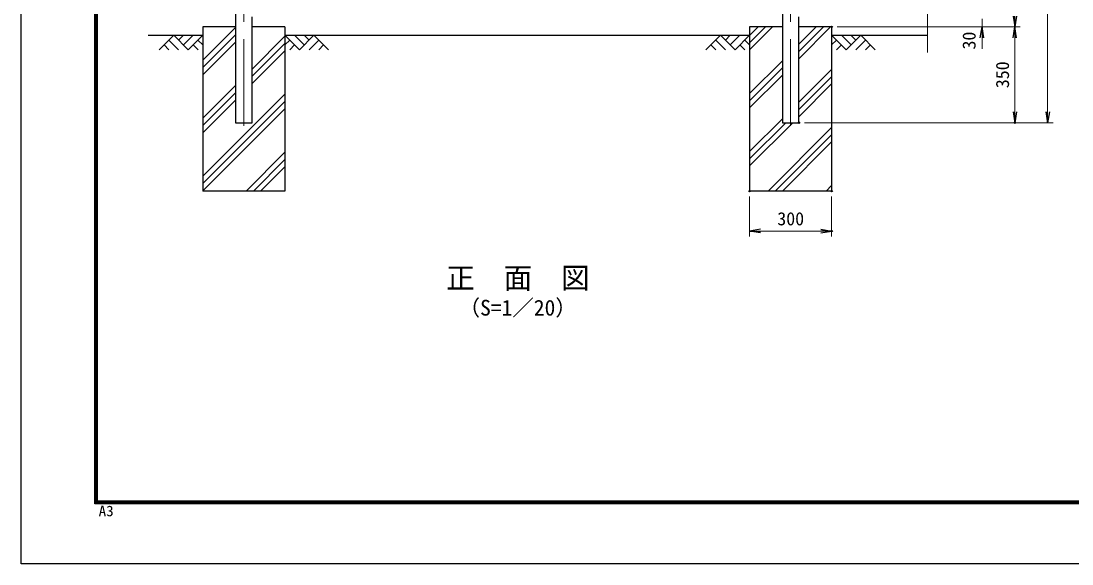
# Model space of a CAD drawing. Units: millimetres, scale not verified. Extents: x -4200 to 4200, y -2970 to 2970.
# Drawn here: x -4200 to -356, y -2970 to -984 of the extents above; entities that cross this region are included whole.
import ezdxf
from ezdxf.enums import TextEntityAlignment as Align

# ---------------------------------------------------------------- set-up
doc = ezdxf.new("R2010")
doc.units = ezdxf.units.MM
doc.header["$LTSCALE"] = 10
doc.header["$PDMODE"] = 32
doc.header["$PDSIZE"] = 5
doc.linetypes.add('USER1', pattern=[50.8, 31.75, -6.35, 6.35, -6.35])
for name, color, linetype, lineweight in [('0-0_D-TTL-TXT', 7, 'Continuous', 25), ('0-3_D-STR1', 1, 'Continuous', 25), ('0-4_D-BMK', 2, 'USER1', 13), ('0-5_D-STR-DIM', 7, 'Continuous', 13), ('0-9_D-DCR-HCH', 7, 'Continuous', 13), ('0-A_D-BGD', 7, 'Continuous', 25), ('0-B_D-STR4', 7, 'Continuous', 25), ('0-E_D-TTL', 7, 'Continuous', 25)]:
    doc.layers.add(name, color=color, linetype=linetype, lineweight=lineweight)
doc.layers.add('0-6_0', color=7, linetype='Continuous')
doc.layers.add('0-7_Defpoints', color=7, linetype='Continuous')
doc.styles.add('ＭＳ ゴシック', font='')
doc.styles.get('ＭＳ ゴシック').set_extended_font_data('MS Gothic')

# ---------------------------------------------------------------- blocks, each defined once
blk = doc.blocks.new('_Open')
at = {"layer": '0-6_0'}
blk.add_line((-10, 1.667), (0, 0), dxfattribs=at)
blk.add_lwpolyline([(-10, -1.667), (0, 0), (-10, 0)], dxfattribs=at)

msp = doc.modelspace()

# ---------------------------------------------------------------- linework, layer by layer
at = {"layer": '0-3_D-STR1'}
for p, q in [((-3415.22, -534.27), (-3415.22, -1356.02)), ((-1415.22, -533.77), (-1415.22, -1356.02)), ((-3354.72, -1356.02), (-3354.72, -969.41)), ((-1354.72, -1356.02), (-1354.72, -969.41)), ((-3415.22, -1356.02), (-3354.72, -1356.02)), ((-1415.22, -1356.02), (-1354.72, -1356.02))]:
    msp.add_line(p, q, dxfattribs=at)
at = {"layer": '0-4_D-BMK'}
for p, q in [((-3384.97, -1368.02), (-3384.97, 2008.98)), ((-1384.97, -1368.02), (-1384.97, 2008.98))]:
    msp.add_line(p, q, dxfattribs=at)
at = {"layer": '0-5_D-STR-DIM'}
for p, q in [((-444.97, -1316.02), (-444.97, 1956.98)), ((-884.97, -1099.02), (-884.97, -266.67)), ((-684.97, -1006.02), (-684.97, -976.02)), ((-1214.97, -1006.02), (-544.97, -1006.02)), ((-1214.97, -1006.02), (-544.97, -1006.02)), ((-1214.97, -1006.02), (-664.97, -1006.02)), ((-684.97, -1046.02), (-684.97, -1086.02)), ((-564.97, -1046.02), (-564.97, -1316.02)), ((-1334.72, -1356.02), (-544.97, -1356.02)), ((-1334.72, -1356.02), (-424.97, -1356.02)), ((-1534.97, -1626.02), (-1534.97, -1772.66)), ((-1234.97, -1626.02), (-1234.97, -1772.66)), ((-1494.97, -1752.66), (-1274.97, -1752.66))]:
    msp.add_line(p, q, dxfattribs=at)
at = {"layer": '0-7_Defpoints'}
for p in [(-1234.97, -1006.02), (-1354.72, -1356.02), (-564.97, -1356.02), (-1534.97, -1606.02), (-1234.97, -1606.02), (-1234.97, -1752.66)]:
    msp.add_point(p, dxfattribs=at)
at = {"layer": '0-9_D-DCR-HCH'}
for p, q in [((-3641.4, -1036.02), (-3694.61, -1089.23)), ((-3641.4, -1036.02), (-3588.19, -1089.23)), ((-3623.66, -1053.76), (-3605.92, -1036.02)), ((-3605.92, -1071.5), (-3570.45, -1036.02)), ((-3588.19, -1089.23), (-3534.97, -1036.02)), ((-3534.97, -1127.9), (-3415.22, -1008.15)), ((-3534.97, -1154.41), (-3415.22, -1034.66)), ((-3181.76, -1089.23), (-3234.97, -1036.02)), ((-3164.03, -1071.5), (-3199.5, -1036.02)), ((-3128.55, -1036.02), (-3181.76, -1089.23)), ((-3146.2, -1053.85), (-3164.03, -1036.02)), ((-3128.55, -1036.02), (-3075.34, -1089.23)), ((-1641.4, -1036.02), (-1694.61, -1089.23)), ((-1641.4, -1036.02), (-1588.19, -1089.23)), ((-1623.66, -1053.76), (-1605.92, -1036.02)), ((-1605.92, -1071.5), (-1570.45, -1036.02)), ((-1588.19, -1089.23), (-1534.97, -1036.02)), ((-1534.97, -1090.12), (-1450.88, -1006.02)), ((-1534.97, -1063.6), (-1477.39, -1006.02)), ((-1534.97, -1037.08), (-1503.91, -1006.02)), ((-1354.72, -1122), (-1238.75, -1006.02)), ((-1354.72, -1095.48), (-1265.26, -1006.02)), ((-1354.72, -1068.97), (-1291.78, -1006.02)), ((-1181.76, -1089.23), (-1234.97, -1036.02)), ((-1164.03, -1071.5), (-1199.5, -1036.02)), ((-1128.55, -1036.02), (-1181.76, -1089.23)), ((-1146.38, -1053.85), (-1164.21, -1036.02)), ((-1128.55, -1036.02), (-1075.34, -1089.23)), ((-3676.87, -1071.5), (-3659.05, -1089.23)), ((-3659.14, -1053.76), (-3623.5, -1089.23)), ((-3570.45, -1071.5), (-3552.63, -1089.23)), ((-3552.71, -1053.76), (-3534.97, -1071.41)), ((-3534.97, -1180.93), (-3415.22, -1061.18)), ((-3354.72, -1159.78), (-3234.97, -1040.03)), ((-3354.72, -1186.29), (-3234.97, -1066.54)), ((-3217.24, -1053.76), (-3234.97, -1071.41)), ((-3199.5, -1071.5), (-3217.32, -1089.23)), ((-3110.81, -1053.76), (-3146.45, -1089.23)), ((-3093.08, -1071.5), (-3110.89, -1089.23)), ((-1676.87, -1071.5), (-1659.05, -1089.23)), ((-1659.14, -1053.76), (-1623.5, -1089.23)), ((-1570.45, -1071.5), (-1552.63, -1089.23)), ((-1552.71, -1053.76), (-1534.97, -1071.41)), ((-1217.24, -1053.76), (-1234.97, -1071.41)), ((-1199.5, -1071.5), (-1217.32, -1089.23)), ((-1110.81, -1053.76), (-1146.45, -1089.23)), ((-1093.08, -1071.5), (-1110.89, -1089.23)), ((-3354.72, -1212.81), (-3234.97, -1093.06)), ((-1534.97, -1249.22), (-1415.22, -1129.47)), ((-1534.97, -1275.73), (-1415.22, -1155.98)), ((-1534.97, -1302.25), (-1415.22, -1182.5)), ((-1354.72, -1281.1), (-1234.97, -1161.35)), ((-1354.72, -1307.62), (-1234.97, -1187.87)), ((-3534.97, -1340.03), (-3415.22, -1220.28)), ((-1354.72, -1334.13), (-1234.97, -1214.38)), ((-3534.97, -1366.54), (-3415.22, -1246.79)), ((-3534.97, -1552.16), (-3234.97, -1252.16)), ((-3534.97, -1393.06), (-3415.22, -1273.31)), ((-3534.97, -1578.68), (-3234.97, -1278.68)), ((-3534.97, -1605.19), (-3234.97, -1305.19)), ((-1534.97, -1461.35), (-1415.22, -1341.6)), ((-1534.97, -1514.38), (-1376.61, -1356.02)), ((-1534.97, -1487.87), (-1403.13, -1356.02)), ((-1467.51, -1606.02), (-1234.97, -1373.48)), ((-1441, -1606.02), (-1234.97, -1400)), ((-1414.48, -1606.02), (-1234.97, -1426.51)), ((-3376.7, -1606.02), (-3234.97, -1464.29)), ((-3350.19, -1606.02), (-3234.97, -1490.81)), ((-3323.67, -1606.02), (-3234.97, -1517.33)), ((-1255.38, -1606.02), (-1234.97, -1585.61))]:
    msp.add_line(p, q, dxfattribs=at)
at = {"layer": '0-A_D-BGD'}
for p, q in [((-3734.97, -1036.02), (-3534.97, -1036.02)), ((-3234.97, -1036.02), (-1534.97, -1036.02)), ((-1234.97, -1036.02), (-884.97, -1036.02))]:
    msp.add_line(p, q, dxfattribs=at)
at = {"layer": '0-B_D-STR4'}
for p, q in [((-3534.97, -1006.02), (-3534.97, -1606.02)), ((-3415.22, -1006.02), (-3534.97, -1006.02)), ((-3234.97, -1006.02), (-3354.72, -1006.02)), ((-3234.97, -1006.02), (-3234.97, -1606.02)), ((-1534.97, -1006.02), (-1534.97, -1606.02)), ((-1415.22, -1006.02), (-1534.97, -1006.02)), ((-1234.97, -1006.02), (-1354.72, -1006.02)), ((-1234.97, -1006.02), (-1234.97, -1606.02)), ((-3234.97, -1606.02), (-3534.97, -1606.02)), ((-1234.97, -1606.02), (-1534.97, -1606.02))]:
    msp.add_line(p, q, dxfattribs=at)
at = {"layer": '0-E_D-TTL', "color": 2}
msp.add_lwpolyline([(-4200, 2970), (4200, 2970), (4200, -2970), (-4200, -2970)], close=True, dxfattribs=at)
at = {"layer": '0-E_D-TTL'}
for points in [[(-3930, 2750), (3930, 2750), (3930, -2750), (-3930, -2750)], [(-3927.5, 2747.5), (3927.5, 2747.5), (3927.5, -2747.5), (-3927.5, -2747.5)], [(-3925, 2745), (3925, 2745), (3925, -2745), (-3925, -2745)], [(-3922.5, 2742.5), (3922.5, 2742.5), (3922.5, -2742.5), (-3922.5, -2742.5)], [(-3920, 2740), (3920, 2740), (3920, -2740), (-3920, -2740)]]:
    msp.add_lwpolyline(points, close=True, dxfattribs=at)

# ---------------------------------------------------------------- block references
at = {"layer": '0-5_D-STR-DIM', "xscale": 4, "yscale": 4}
for p, rotation in [((-564.97, -1006.02), 270), ((-684.97, -1006.02), 90), ((-564.97, -1006.02), 90), ((-564.97, -1356.02), 270), ((-444.97, -1356.02), 270), ((-1534.97, -1752.66), 180)]:
    msp.add_blockref('_Open', p, dxfattribs=dict(at, rotation=rotation))
msp.add_blockref('_Open', (-1234.97, -1752.66), dxfattribs=at)

# ---------------------------------------------------------------- texts
at = {"layer": '0-0_D-TTL-TXT', "style": 'ＭＳ ゴシック'}
for s, height, p in [('正\u3000面\u3000図', 76.98, (-2644.87, -1985.73)), ('（S=1／20）', 57.7, (-2599.39, -2078.93))]:
    msp.add_text(s, height=height, dxfattribs=at).set_placement(p, align=Align.BOTTOM_LEFT)
at = {"layer": '0-5_D-STR-DIM', "style": 'ＭＳ ゴシック'}
for s, p in [('30', (-693.88, -1088.49)), ('350', (-571.72, -1229.9))]:
    msp.add_text(s, height=48.09, rotation=90, dxfattribs=at).set_placement(p, align=Align.BOTTOM_LEFT)
msp.add_text('300', height=48.09, dxfattribs=at).set_placement((-1433.85, -1745.91), align=Align.BOTTOM_LEFT)
at = {"layer": '0-E_D-TTL', "style": 'ＭＳ ゴシック', "width": 1.05}
msp.add_text('A3', height=38.48, dxfattribs=at).set_placement((-3916.09, -2806.81), align=Align.BOTTOM_LEFT)

doc.saveas('drawing.dxf')
